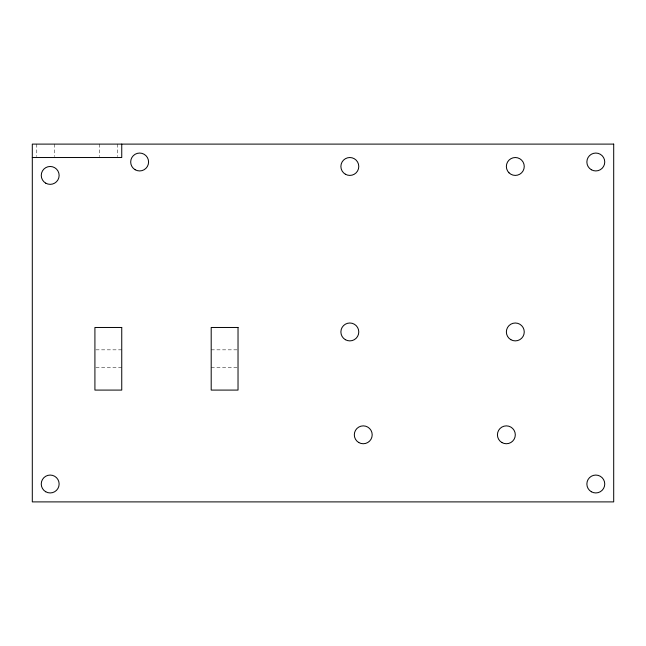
<?xml version="1.0" encoding="UTF-8"?>
<svg xmlns="http://www.w3.org/2000/svg" width="646" height="646" viewBox="0 0 646 646"><rect width="100%" height="100%" fill="white"/><g stroke="black" fill="none" stroke-linecap="round" stroke-linejoin="round"><path stroke-width="0.48" stroke-dasharray="3.23 2.42" d="M95.907 349.833L121.747 349.833M211.194 349.833L237.034 349.833M95.907 367.719L121.747 367.719M211.194 367.719L237.034 367.719M117.273 144.106L117.273 156.566M99.387 144.106L99.387 156.566M54.66 144.106L54.66 156.566M36.774 144.106L36.774 156.566"/><path stroke-width="0.97" d="M32.3 157.527L121.747 157.527L121.747 144.106M613.7 144.106L32.3 144.106L32.3 501.894L613.7 501.894L613.7 144.106M121.747 327.474L94.914 327.474L94.914 390.087L121.747 390.087L121.747 327.474M238.027 327.474L211.194 327.474L211.194 390.087L238.027 390.087L238.027 327.474M345.36 174.218A8.947 8.947 0 0 0 358.78 166.466A8.947 8.947 0 0 0 345.36 158.722A8.947 8.947 0 0 0 345.36 174.218M508.983 172.797A8.947 8.947 0 0 0 523.946 168.784A8.947 8.947 0 0 0 512.997 157.826A8.947 8.947 0 0 0 508.983 172.797M345.36 339.691A8.947 8.947 0 0 0 358.78 331.947A8.947 8.947 0 0 0 345.36 324.195A8.947 8.947 0 0 0 345.36 339.691M510.841 339.691A8.947 8.947 0 0 0 524.253 331.947A8.947 8.947 0 0 0 510.841 324.195A8.947 8.947 0 0 0 510.841 339.691M358.78 442.55A8.947 8.947 0 0 0 372.193 434.806A8.947 8.947 0 0 0 358.78 427.063A8.947 8.947 0 0 0 358.78 442.55M501.894 442.55A8.947 8.947 0 0 0 515.306 434.806A8.947 8.947 0 0 0 501.894 427.063A8.947 8.947 0 0 0 501.894 442.55M45.721 491.751A8.947 8.947 0 0 0 59.133 483.999A8.947 8.947 0 0 0 45.721 476.255A8.947 8.947 0 0 0 45.721 491.751M591.34 491.751A8.947 8.947 0 0 0 604.753 483.999A8.947 8.947 0 0 0 591.34 476.255A8.947 8.947 0 0 0 591.34 491.751M591.34 169.745A8.947 8.947 0 0 0 604.753 162.001A8.947 8.947 0 0 0 591.34 154.249A8.947 8.947 0 0 0 591.34 169.745M45.721 183.157A8.947 8.947 0 0 0 59.133 175.413A8.947 8.947 0 0 0 45.721 167.669A8.947 8.947 0 0 0 45.721 183.157M135.159 169.745A8.947 8.947 0 0 0 148.58 162.001A8.947 8.947 0 0 0 135.159 154.249A8.947 8.947 0 0 0 135.159 169.745"/></g></svg>
